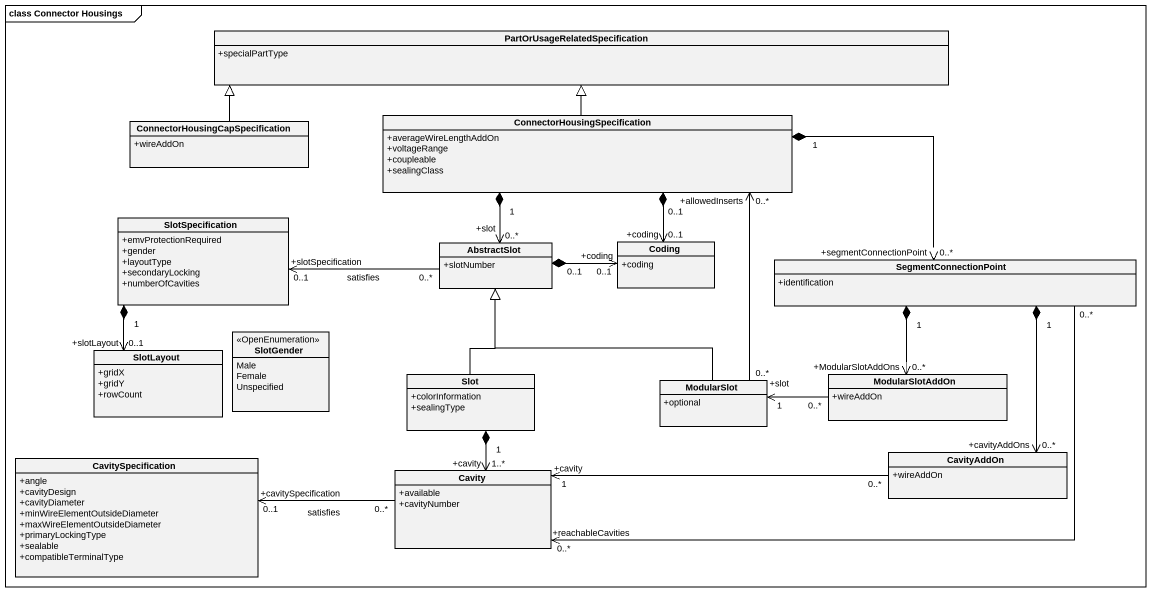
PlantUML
@startuml
mainframe class Connector Housings
hide circle
hide empty members
skinparam classAttributeIconSize 0
class "PartOrUsageRelatedSpecification" as PartOrUsageRelatedSpecificat {
  +specialPartType
}
class "ConnectorHousingCapSpecification" as ConnectorHousingCapSpecifica {
  +wireAddOn
}
class "ConnectorHousingSpecification" as ConnectorHousingSpecificatio {
  +averageWireLengthAddOn
  +voltageRange
  +coupleable
  +sealingClass
}
class SlotSpecification {
  +emvProtectionRequired
  +gender
  +layoutType
  +secondaryLocking
  +numberOfCavities
}
class AbstractSlot {
  +slotNumber
}
class Coding {
  +coding
}
class SegmentConnectionPoint {
  +identification
}
class SlotLayout {
  +gridX
  +gridY
  +rowCount
}
enum SlotGender <<OpenEnumeration>> {
  Male
  Female
  Unspecified
}
class Slot {
  +colorInformation
  +sealingType
}
class ModularSlot {
  +optional
}
class ModularSlotAddOn {
  +wireAddOn
}
class CavitySpecification {
  +angle
  +cavityDesign
  +cavityDiameter
  +minWireElementOutsideDiameter
  +maxWireElementOutsideDiameter
  +primaryLockingType
  +sealable
  +compatibleTerminalType
}
class Cavity {
  +available
  +cavityNumber
}
class CavityAddOn {
  +wireAddOn
}
ConnectorHousingCapSpecifica -right-|> PartOrUsageRelatedSpecificat
ConnectorHousingSpecificatio -up-|> PartOrUsageRelatedSpecificat
ConnectorHousingSpecificatio "1" *--> "+slot\n0..*" AbstractSlot
ConnectorHousingSpecificatio "0..1" *--> "+coding\n0..1" Coding
AbstractSlot "0..*" -left-> "+slotSpecification\n0..1" SlotSpecification : satisfies
AbstractSlot "0..1" *-right-> "+coding\n0..1" Coding
SegmentConnectionPoint "+segmentConnectionPoint\n0..*" <-left-* "1" ConnectorHousingSpecificatio
SegmentConnectionPoint "1" *--> "0..*\n+ModularSlotAddOns" ModularSlotAddOn
SegmentConnectionPoint "0..*" -left-> "+reachableCavities\n0..*" Cavity
SegmentConnectionPoint "1" *--> "0..*\n+cavityAddOns" CavityAddOn
SlotLayout "+slotLayout\n0..1" <-up-* "1" SlotSpecification
Slot -up-|> AbstractSlot
Slot "1" *--> "+cavity\n1..*" Cavity
ModularSlot "0..*" -up-> "+allowedInserts\n0..*" ConnectorHousingSpecificatio
ModularSlot -up-|> AbstractSlot
ModularSlotAddOn "0..*" -left-> "1\n+slot" ModularSlot
Cavity "0..*" -left-> "+cavitySpecification\n0..1" CavitySpecification : satisfies
CavityAddOn "0..*" -left-> "1\n+cavity" Cavity
@enduml
